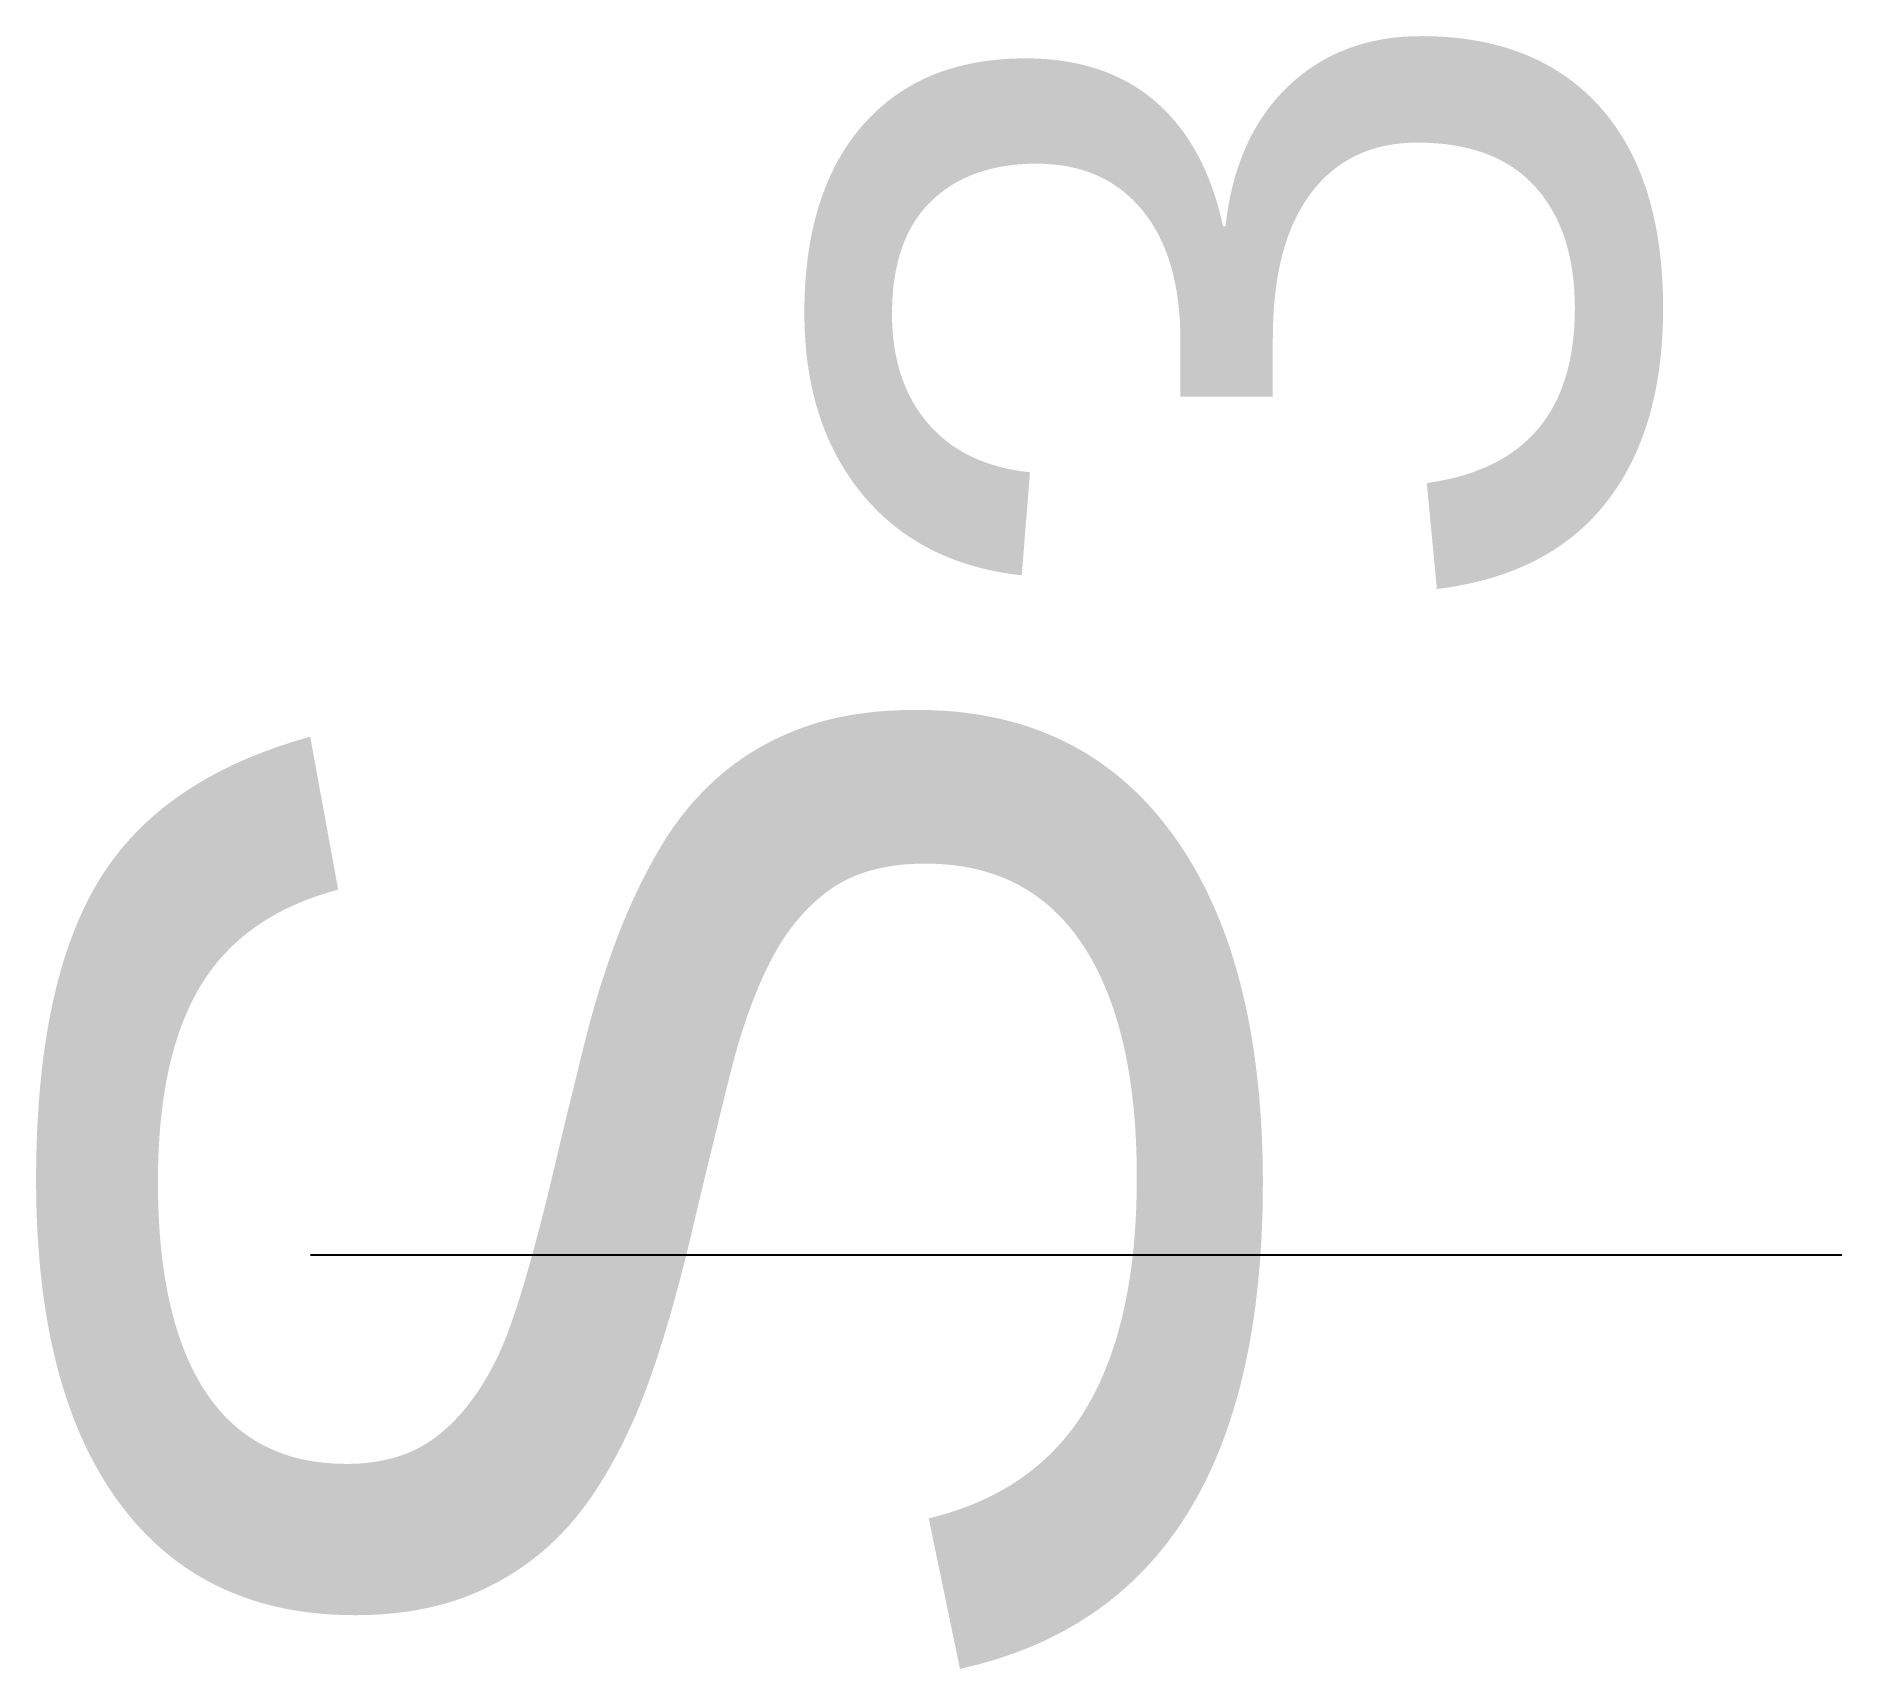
# Model space of a CAD drawing. Header units: millimetres. Extents: x 6558 to 6770, y 8020 to 8212.
import ezdxf

# ---------------------------------------------------------------- set-up
doc = ezdxf.new("R2010")
doc.units = ezdxf.units.MM
doc.header["$LTSCALE"] = 20
doc.layers.add('Electrical', color=50, linetype='Continuous')
doc.styles.get("Standard").update_dxf_attribs({"font": 'Arial.ttf'})

msp = doc.modelspace()

# ---------------------------------------------------------------- linework, layer by layer
at = {"layer": 'Electrical', "lineweight": -3}
msp.add_line((6590.5, 8068.64), (6770.36, 8068.64), dxfattribs=at)

# ---------------------------------------------------------------- texts
at = {"layer": 'Electrical', "lineweight": -3, "insert": (6747.97, 8011.15), "char_height": 140, "attachment_point": 7, "rotation": 90}
msp.add_mtext_dynamic_manual_height_columns('\\A1;S{\\H0.7x;\\S^ 3;}', width=348.6169, gutter_width=8.75, heights=[0], dxfattribs=at)

doc.saveas('drawing.dxf')
